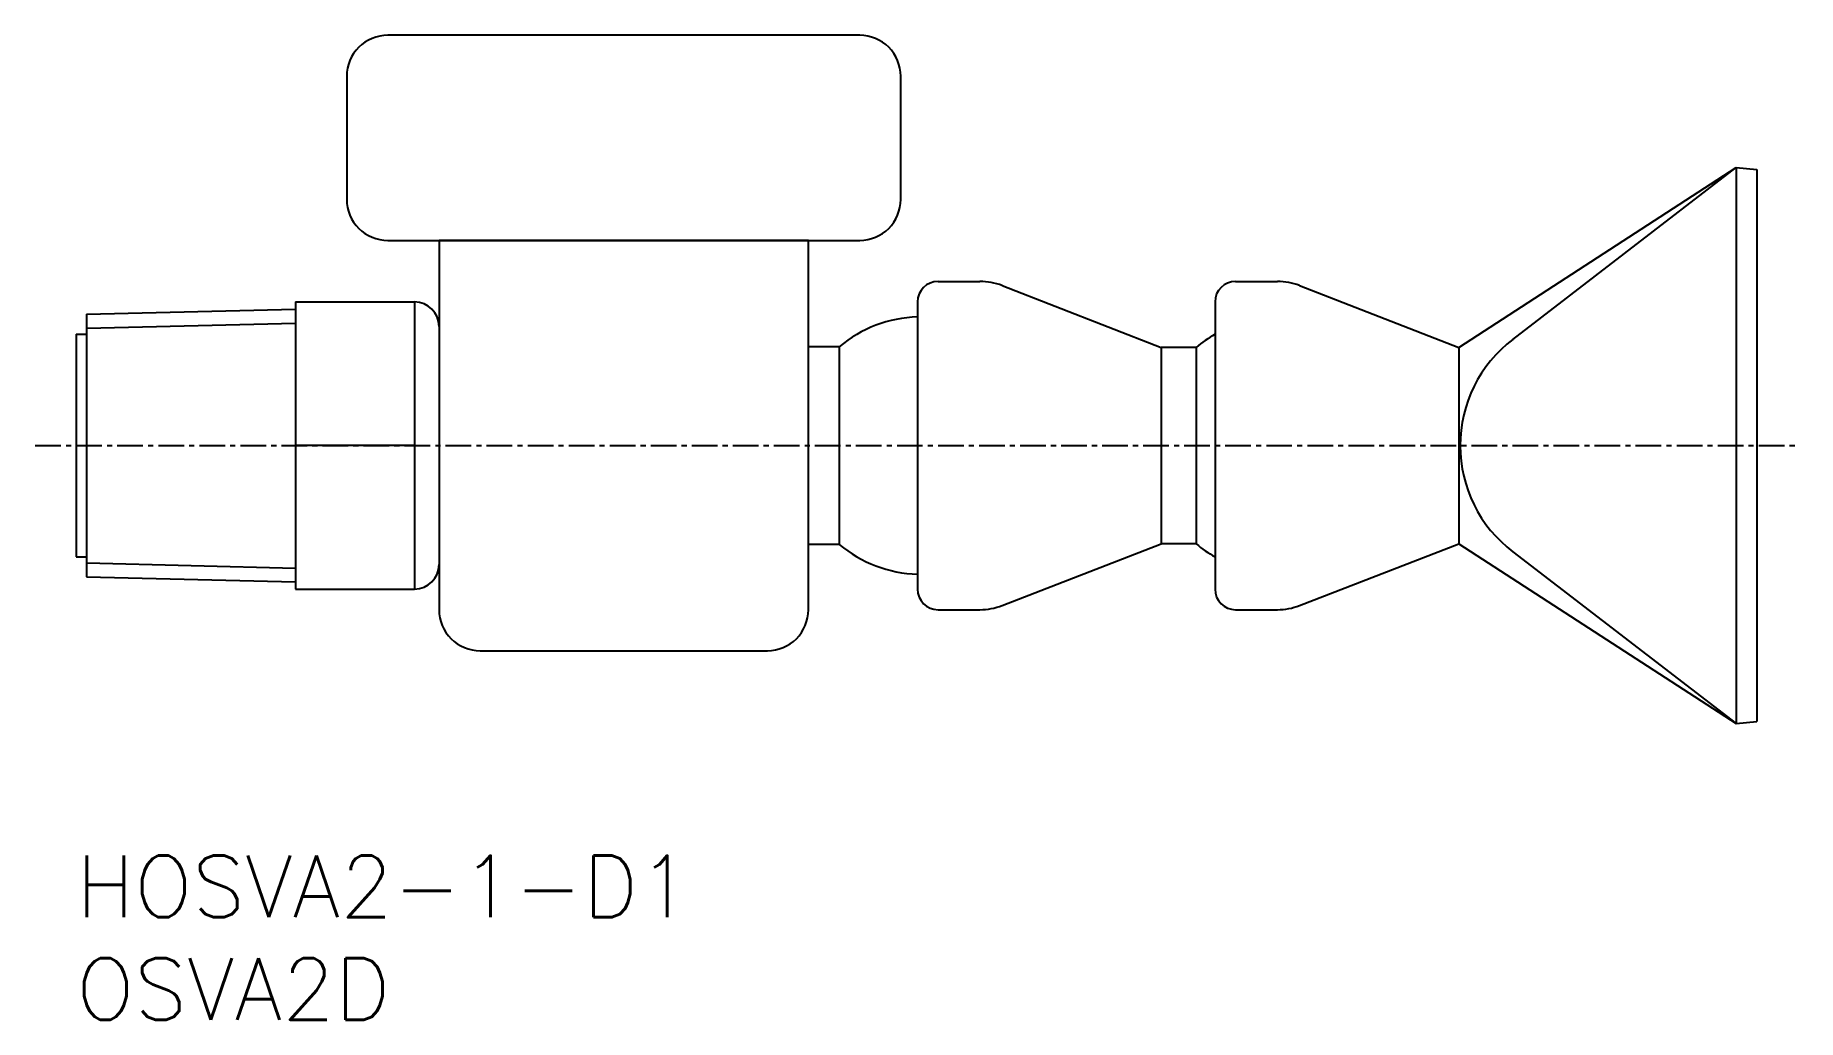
# Model space of a CAD drawing. Extents: x 93 to 178.9, y 81.2 to 129.2.
import ezdxf
from ezdxf.enums import TextEntityAlignment as Align

# ---------------------------------------------------------------- set-up
doc = ezdxf.new("R2010")
doc.units = 0
doc.linetypes.add('CENTER', pattern=[2, 1.25, -0.25, 0.25, -0.25])
doc.layers.get('0').update_dxf_attribs({"linetype": 'CONTINUOUS'})
doc.layers.add('CENTER', color=1, linetype='CENTER')
doc.styles.get("Standard").update_dxf_attribs({"font": 'txt.shx', "bigfont": 'extfont.shx'})

msp = doc.modelspace()

# ---------------------------------------------------------------- linework, layer by layer
at = {"color": 7, "linetype": 'CONTINUOUS'}
for p, q in [((162.347, 113.946), (175.867, 122.712)), ((164.983, 114.337), (175.867, 122.712)), ((175.867, 122.712), (176.867, 122.611)), ((175.867, 122.712), (175.867, 95.609)), ((176.867, 122.611), (176.867, 95.711)), ((136.967, 117.161), (139.005, 117.161)), ((140.09, 116.957), (147.847, 113.946)), ((151.467, 117.161), (153.505, 117.161)), ((154.59, 116.957), (162.347, 113.946)), ((105.647, 116.161), (111.447, 116.161)), ((105.647, 116.161), (105.647, 102.161)), ((105.647, 116.161), (105.647, 102.161)), ((111.447, 116.161), (111.447, 102.161)), ((135.967, 116.161), (135.967, 103.306)), ((150.467, 116.161), (150.467, 102.161)), ((150.467, 116.161), (150.467, 102.161)), ((150.467, 116.161), (150.467, 102.161)), ((150.467, 116.161), (150.467, 102.161)), ((150.467, 116.161), (150.467, 102.161)), ((150.467, 116.161), (150.467, 102.161)), ((150.467, 116.161), (150.467, 102.161)), ((95.467, 115.561), (105.647, 115.811)), ((95.467, 115.561), (95.467, 102.761)), ((94.967, 114.588), (95.467, 114.588)), ((94.967, 114.588), (94.967, 103.734)), ((112.647, 114.961), (112.647, 103.361)), ((132.147, 113.979), (130.647, 113.979)), ((132.147, 113.979), (132.147, 104.342)), ((132.147, 113.761), (132.147, 104.561)), ((149.547, 113.946), (147.847, 113.946)), ((147.847, 113.946), (147.847, 104.375)), ((149.547, 113.946), (149.547, 104.375)), ((149.547, 113.946), (149.547, 104.375)), ((162.347, 113.946), (162.347, 104.375)), ((132.147, 112.336), (132.147, 109.161)), ((111.447, 109.161), (105.647, 109.161)), ((132.147, 104.342), (130.647, 104.342)), ((140.09, 101.364), (147.847, 104.375)), ((149.547, 104.375), (147.847, 104.375)), ((154.59, 101.364), (162.347, 104.375)), ((162.347, 104.375), (175.867, 95.609)), ((164.983, 103.984), (175.867, 95.609)), ((94.967, 103.734), (95.467, 103.734)), ((135.967, 103.306), (135.967, 102.161)), ((95.467, 102.761), (105.647, 102.511)), ((105.647, 102.161), (111.447, 102.161)), ((136.967, 101.161), (139.005, 101.161)), ((151.467, 101.161), (153.505, 101.161)), ((175.867, 95.609), (176.867, 95.711))]:
    msp.add_line(p, q, dxfattribs=at)
at = {"color": 3, "linetype": 'CONTINUOUS'}
for p, q in [((95.483, 114.883), (105.647, 115.133)), ((95.483, 103.438), (105.647, 103.188))]:
    msp.add_line(p, q, dxfattribs=at)
at = {"color": 7, "linetype": 'CONTINUOUS'}
for points in [[(110.147, 119.161), (133.147, 119.161, 0.414214), (135.147, 121.161), (135.147, 127.161, 0.414214), (133.147, 129.161), (110.147, 129.161, 0.414214), (108.147, 127.161), (108.147, 121.161, 0.414214)], [(114.647, 99.161), (128.647, 99.161, 0.414214), (130.647, 101.161), (130.647, 119.161), (112.647, 119.161), (112.647, 101.161, 0.414214)]]:
    msp.add_lwpolyline(points, format="xyb", close=True, dxfattribs=at)
for centre, radius, start, end in [((136.967, 116.161), 1, 90, 180), ((139.005, 114.161), 3, 68.78325, 90), ((151.467, 116.161), 1, 90, 180), ((153.505, 114.161), 3, 68.78325, 90), ((111.447, 114.961), 1.2, 0, 90), ((136.167, 109.161), 6.275, 91.82647, 129.83937), ((153.567, 109.161), 6.25, 119.73571, 130.03085), ((168.914, 109.161), 6.5, 127.20931, 232.79069), ((136.167, 109.161), 6.275, 230.16063, 268.17353), ((153.567, 109.161), 6.25, 229.96915, 240.26429), ((111.447, 103.361), 1.2, 270, 0), ((136.967, 102.161), 1, 180, 270), ((139.005, 104.161), 3, 270, 291.21675), ((151.467, 102.161), 1, 180, 270), ((153.505, 104.161), 3, 270, 291.21675), ((153.505, 104.161), 3, 270, 291.21675)]:
    msp.add_arc(centre, radius, start, end, dxfattribs=at)
at = {"layer": 'CENTER', "color": 1, "linetype": 'CENTER'}
msp.add_line((92.967, 109.161), (178.867, 109.161), dxfattribs=at)

# ---------------------------------------------------------------- texts
at = {"color": 7, "linetype": 'CONTINUOUS'}
for s, p in [('HOSVA2-1-D1', (94.969, 87.673)), ('OSVA2D', (94.969, 82.673))]:
    msp.add_text(s, height=3, dxfattribs=at).set_placement(p, align=Align.MIDDLE_LEFT)

doc.saveas('drawing.dxf')
